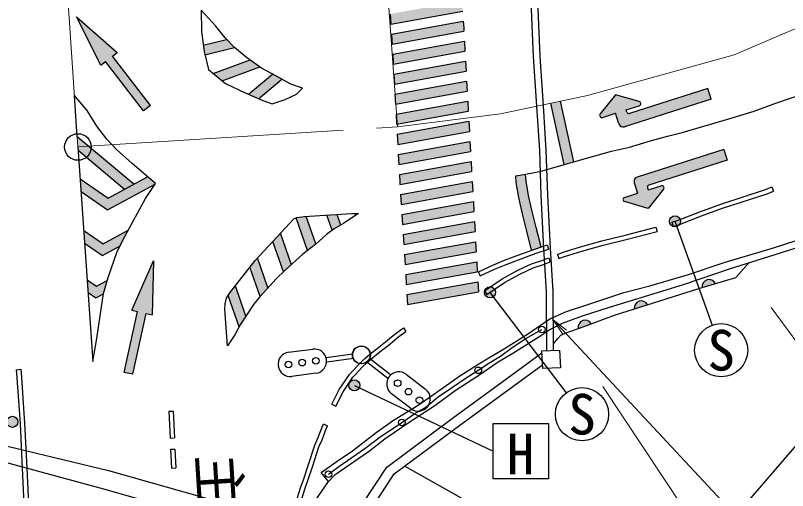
# Model space of a CAD drawing. Units: millimetres at full size, sheet at 1:1000; details may follow other scales. Extents: x 40000 to 680000, y 20000 to 380000.
# Drawn here: x 414285 to 449146, y 252279 to 273728 of the extents above; entities that cross this region are included whole.
import ezdxf
from ezdxf.enums import TextEntityAlignment as Align

# ---------------------------------------------------------------- set-up
doc = ezdxf.new("R2010")
doc.units = ezdxf.units.MM
doc.header["$LTSCALE"] = 1000
doc.linetypes.add('CHAIN', pattern=[18.5, 12, -1.5, 3.5, -1.5])
for name, color, linetype, lineweight in [('M-BGD', 7, 'Continuous', 25), ('M-BGD-EXST', 7, 'Continuous', 25), ('M-BMK', 2, 'CHAIN', 13), ('M-BMK-SRVR', 3, 'Continuous', 25), ('M-STR-HTXT', 7, 'Continuous', 13), ('M-STR-STRC', 7, 'Continuous', 25)]:
    doc.layers.add(name, color=color, linetype=linetype, lineweight=lineweight)
doc.layers.add('M-BMK-HTXT', color=7, linetype='Continuous')
doc.styles.add('ＭＳ ゴシック', font='')
doc.styles.get('ＭＳ ゴシック').set_extended_font_data('MS Gothic')

# ---------------------------------------------------------------- blocks, each defined once
blk = doc.blocks.new('open_arrow')
at = {"color": 0, "linetype": 'Continuous', "lineweight": -2}
blk.add_lwpolyline([(7.5, 1.25), (0, 0), (7.5, -1.25)], dxfattribs=at)

msp = doc.modelspace()

# ---------------------------------------------------------------- hatches: boundary and pattern name
at = {"layer": 'M-BGD'}
for points in [[(445888, 261628, 0.84072), (445289, 261447)], [(442824, 260666, 0.84072), (442227, 260477)], [(440284, 259811, 0.84072), (439695, 259597)]]:
    msp.add_hatch(color=256, dxfattribs=at).paths.add_polyline_path(points)
at = {"layer": 'M-BGD-EXST'}
for points in [[(443843, 264315, 0.41421), (444182, 264215, 0.41421), (444282, 264555, 1)], [(435491, 261108, 0.41421), (435830, 261008, 0.41421), (435930, 261347, 1)], [(429369, 256910, 0.41421), (429708, 256810, 0.41421), (429808, 257149, 1)], [(413925, 255261, 0.41421), (414264, 255161, 0.41421), (414364, 255500, 1)]]:
    msp.add_hatch(color=256, dxfattribs=at).paths.add_polyline_path(points)
at = {"layer": 'M-STR-STRC'}
for points in [[(434479, 273928), (434452, 274380), (431208, 273793), (431237, 273341)], [(418351, 271645), (420071, 269422), (420385, 269665), (418666, 271889), (418883, 272057), (417042, 273663), (418133, 271477)], [(431266, 272889), (431284, 272603), (431293, 272437), (434532, 273023), (434525, 273151), (434506, 273475)], [(424178, 272275), (423815, 272649), (422765, 272391), (422802, 272107), (422840, 271946)], [(434557, 272570), (431318, 271984), (431343, 271531), (434582, 272117)], [(425325, 271406), (424881, 271723), (423212, 271110), (423612, 270778)], [(434632, 271211), (434607, 271664), (431368, 271078), (431393, 270626)], [(426312, 270852), (426036, 271003), (425889, 271084), (424808, 270172), (425266, 269969)], [(431418, 270173), (431443, 269720), (434682, 270306), (434657, 270759)], [(441382, 269311), (440792, 269123, -0.74206), (440683, 269281), (441378, 270149), (442447, 269842, -0.74206), (442449, 269650), (441859, 269463), (441889, 269367, 0.41421), (442015, 269302), (445547, 270425), (445698, 269949), (441785, 268705, -0.41388), (441534, 268834)], [(431468, 269267), (431493, 268814), (434732, 269400), (434707, 269853)], [(438885, 269857), (438445, 269764), (439046, 267001), (439481, 267121)], [(431518, 268362), (431543, 267909), (434782, 268495), (434757, 268948)], [(417076, 268252), (417107, 267789), (417118, 267630), (419210, 265875), (419636, 266106)], [(434807, 268042), (431568, 267456), (431593, 267003), (434832, 267589)], [(442373, 265701), (441782, 265513, 0.74206), (441785, 265322), (442854, 265014), (443548, 265883, 0.74206), (443440, 266040), (442850, 265853), (442819, 265948, -0.41421), (442884, 266073), (446416, 267196), (446265, 267673), (442352, 266429, 0.41388), (442221, 266178)], [(434857, 267136), (431618, 266550), (431637, 266194), (431644, 266098), (434882, 266684), (434879, 266742)], [(420586, 266111), (420602, 266134), (420247, 266439), (418471, 265474), (417207, 266352), (417247, 265777), (418442, 264946)], [(437799, 264159), (437619, 264872), (437450, 265604), (437341, 266247), (437316, 266560), (436871, 266490), (436894, 266191), (437008, 265516), (437181, 264766), (437362, 264051), (437588, 263129), (437733, 263182), (438014, 263279)], [(431673, 265646), (431701, 265194), (434933, 265778), (434908, 266231)], [(431730, 264742), (431759, 264290), (434984, 264873), (434959, 265326)], [(427413, 264654), (427323, 264648), (426997, 264599), (426961, 264585), (427474, 263115), (427842, 263409), (427846, 263413)], [(428811, 264746), (428346, 264714), (428580, 264043), (428979, 264266)], [(435036, 263968), (435010, 264420), (431788, 263838), (431817, 263385)], [(418241, 263420), (417368, 264026), (417409, 263450), (418212, 262892), (419009, 263325), (419232, 263784), (419375, 264035)], [(426247, 263898), (425902, 263529), (425900, 263527), (426382, 262146), (426465, 262224), (426744, 262476)], [(435061, 263515), (431846, 262933), (431875, 262481), (435087, 263062)], [(419803, 260357), (419190, 257613), (419578, 257527), (420191, 260270), (420460, 260210), (420520, 262653), (419535, 260417)], [(425337, 261045), (425678, 261432), (425208, 262778), (425101, 262662), (424874, 262370)], [(435138, 262157), (435112, 262610), (431904, 262029), (431933, 261577)], [(418254, 261155), (418427, 261761), (417950, 261502), (417523, 261799), (417564, 261223), (417921, 260974)], [(424217, 261522), (423971, 261205), (423892, 261087), (424384, 259677), (424694, 260154)], [(431962, 261125), (431991, 260673), (435189, 261252), (435164, 261704)]]:
    msp.add_hatch(color=256, dxfattribs=at).paths.add_polyline_path(points)

# ---------------------------------------------------------------- linework, layer by layer
at = {"layer": 'M-BGD'}
for points in [[(438277, 258593), (438260, 261254), (438141, 263206), (438022, 265603), (437954, 267635), (437821, 269633), (437672, 271878), (437591, 274017), (437482, 275734), (437434, 276896)], [(438577, 258608), (438560, 261264), (438440, 263223), (438322, 265616), (438254, 267650), (438121, 269652), (437972, 271894), (437890, 274033), (437781, 275749), (437735, 276882)], [(404820, 269523), (405941, 259736), (411892, 254839), (412351, 254666), (418490, 253179), (422789, 251965), (427533, 250623)], [(405492, 263656), (405631, 259472), (411931, 254067), (418263, 252356), (422557, 251143), (427336, 249794)], [(427377, 251199), (427812, 251822), (428418, 252695), (428727, 253004), (429209, 253340), (430267, 254079), (430964, 254612), (431971, 255300), (433219, 256125), (434140, 256799), (435155, 257461), (436085, 258089), (436739, 258485), (437909, 259215), (438418, 259544), (438977, 259837), (439881, 260172), (441111, 260559), (442885, 261094), (444494, 261592), (446526, 262290), (448307, 262849), (451381, 263822)], [(428418, 252695), (428085, 253095), (428809, 253601), (429507, 254079), (430566, 254898), (431360, 255460), (431920, 255809), (432474, 256136), (433260, 256690), (434348, 257451), (435202, 257997), (436446, 258735), (437445, 259365), (438128, 259829), (438408, 260027), (438658, 260144), (439163, 260360), (440122, 260673), (441758, 261216), (442931, 261522), (444671, 262027), (446280, 262573), (448513, 263244), (450509, 263888)], [(438575, 258905), (438769, 259144), (438903, 259294), (439218, 259436), (439704, 259600), (441327, 260191), (445145, 261404), (446806, 261904), (447416, 262569)], [(428416, 253017), (428891, 253368), (430063, 254178), (430759, 254698), (431623, 255280), (432311, 255755), (432807, 256050), (433374, 256507), (434024, 256947), (434543, 257309), (435183, 257707), (435655, 258033), (436179, 258352), (436719, 258744), (437333, 259145), (438053, 259546)], [(429971, 251694), (431056, 253342), (434015, 255554), (436475, 257336), (438054, 258491)], [(430433, 251577), (431388, 253029), (434282, 255191), (436740, 256972), (438081, 257954)], [(431864, 253384), (436197, 250940), (439889, 249117), (440894, 248599), (441506, 248489), (444301, 248316), (446373, 250637), (450301, 255207)]]:
    msp.add_lwpolyline(points, dxfattribs=at)
msp.add_lwpolyline([(438050, 258581), (438849, 258621), (438889, 257822), (438090, 257782)], close=True, dxfattribs=at)
for centre in [(438053, 259546), (435183, 257707), (431727, 255351), (428416, 253017)]:
    msp.add_circle(centre, 150, dxfattribs=at)
for centre, start, end in [((445604, 261485), 26.674, 186.8917), ((442542, 260520), 27.5126, 187.7303), ((440008, 259653), 29.8826, 190.1003)]:
    msp.add_arc(centre, 318, start, end, dxfattribs=at)
at = {"layer": 'M-BGD-EXST'}
for p, q in [((444063, 264435), (445744, 259744)), ((435710, 261227), (439143, 256684)), ((429588, 257029), (435851, 254059))]:
    msp.add_line(p, q, dxfattribs=at)
msp.add_lwpolyline([(435851, 255309), (438351, 255309), (438351, 252809), (435851, 252809)], close=True, dxfattribs=at)
for centre, radius in [((444063, 264435), 250), ((435710, 261227), 250), ((446148, 258614), 1200), ((429588, 257029), 250), ((439866, 255726), 1200), ((414145, 255381), 250)]:
    msp.add_circle(centre, radius, dxfattribs=at)
at = {"layer": 'M-BMK'}
msp.add_lwpolyline([(412353, 341671), (414035, 313672), (417107, 267789), (431530, 268698), (436184, 269287), (440120, 270117), (446741, 271947), (452338, 274355), (457275, 277024), (462088, 279995), (463976, 281422), (473017, 288208), (481392, 293900), (485210, 296347), (495144, 301588), (504635, 305955), (515208, 309824), (521146, 311718), (528022, 313579), (530785, 314265)], dxfattribs=at)
at = {"layer": 'M-BMK-SRVR'}
msp.add_circle((417107, 267789), 600, dxfattribs=at)
at = {"layer": 'M-STR-HTXT'}
for p, q in [((431530, 268698), (430207, 287401)), ((448402, 260550), (461887, 242158)), ((440804, 256978), (449143, 244426))]:
    msp.add_line(p, q, dxfattribs=at)
msp.add_lwpolyline([(438568, 259989), (460146, 236829), (478838, 236829)], dxfattribs=at)
at = {"layer": 'M-STR-STRC'}
for p, q in [((418133, 271477), (417042, 273663)), ((417042, 273663), (418883, 272057)), ((431208, 273793), (431237, 273341)), ((431237, 273341), (434479, 273928)), ((431266, 272889), (434506, 273475)), ((431293, 272437), (434532, 273023)), ((422765, 272391), (423815, 272649)), ((422840, 271946), (424178, 272275)), ((431318, 271984), (434557, 272570)), ((434557, 272570), (434582, 272117)), ((418666, 271889), (418883, 272057)), ((431318, 271984), (431343, 271531)), ((431343, 271531), (434582, 272117)), ((418133, 271477), (418351, 271645)), ((420071, 269422), (418351, 271645)), ((420385, 269665), (418666, 271889)), ((423212, 271110), (424881, 271723)), ((431368, 271078), (434607, 271664)), ((434607, 271664), (434632, 271211)), ((423612, 270778), (425325, 271406)), ((424808, 270172), (425889, 271084)), ((431368, 271078), (431393, 270626)), ((431393, 270626), (434632, 271211)), ((425266, 269969), (426312, 270852)), ((431418, 270173), (434657, 270759)), ((434657, 270759), (434682, 270306)), ((431418, 270173), (431443, 269720)), ((431443, 269720), (434682, 270306)), ((445547, 270425), (442015, 269302)), ((445698, 269949), (445547, 270425)), ((417076, 268252), (416951, 270116)), ((431468, 269267), (434707, 269853)), ((434707, 269853), (434732, 269400)), ((438885, 269857), (439481, 267121)), ((441378, 270149), (440683, 269281)), ((442447, 269842), (441378, 270149)), ((445698, 269949), (441785, 268705)), ((445698, 269949), (441785, 268705)), ((420385, 269665), (420071, 269422)), ((438445, 269764), (439046, 267001)), ((441859, 269463), (442449, 269650)), ((431468, 269267), (431493, 268814)), ((431493, 268814), (434732, 269400)), ((440792, 269123), (441382, 269311)), ((441534, 268834), (441382, 269311)), ((441889, 269367), (441859, 269463)), ((431518, 268362), (434757, 268948)), ((434757, 268948), (434782, 268495)), ((431543, 267909), (434782, 268495)), ((419636, 266106), (417076, 268252)), ((431518, 268362), (431543, 267909)), ((431568, 267456), (434807, 268042)), ((434807, 268042), (434832, 267589)), ((419210, 265875), (417118, 267630)), ((431568, 267456), (431593, 267003)), ((431593, 267003), (434832, 267589)), ((446265, 267673), (442352, 266429)), ((446265, 267673), (442352, 266429)), ((446265, 267673), (446416, 267196)), ((431618, 266550), (434857, 267136)), ((446416, 267196), (442884, 266073)), ((431644, 266098), (434882, 266684)), ((431673, 265646), (434908, 266231)), ((434908, 266231), (434933, 265778)), ((442221, 266178), (442373, 265701)), ((442850, 265853), (443440, 266040)), ((431673, 265646), (431701, 265194)), ((431701, 265194), (434933, 265778)), ((441782, 265513), (442373, 265701)), ((442819, 265948), (442850, 265853)), ((443548, 265883), (442854, 265014)), ((448429, 265984), (448506, 265800)), ((431730, 264742), (434959, 265326)), ((434959, 265326), (434984, 264873)), ((442854, 265014), (441785, 265322)), ((427846, 263413), (427413, 264654)), ((428585, 264029), (428345, 264714)), ((428979, 264266), (428811, 264746)), ((431730, 264742), (431759, 264290)), ((431759, 264290), (434984, 264873)), ((427474, 263115), (426961, 264585)), ((431788, 263838), (435010, 264420)), ((435010, 264420), (435036, 263968)), ((443923, 264391), (443983, 264200)), ((426744, 262476), (426247, 263898)), ((431817, 263385), (435036, 263968)), ((443202, 264163), (443262, 263972)), ((431788, 263838), (431817, 263385)), ((426382, 262146), (425900, 263527)), ((431846, 262933), (435061, 263515)), ((435061, 263515), (435087, 263062)), ((438285, 263373), (438350, 263183)), ((431846, 262933), (431875, 262481)), ((431875, 262481), (435087, 263062)), ((438752, 262938), (438824, 262752)), ((419535, 260417), (420520, 262653)), ((420520, 262653), (420460, 260210)), ((425679, 261430), (425208, 262778)), ((431904, 262029), (435112, 262610)), ((435112, 262610), (435138, 262157)), ((438362, 262788), (438434, 262601)), ((425337, 261045), (424874, 262370)), ((431933, 261577), (435138, 262157)), ((435271, 261970), (435185, 262151)), ((431904, 262029), (431933, 261577)), ((424694, 260154), (424217, 261522)), ((431962, 261125), (435164, 261704)), ((435164, 261704), (435189, 261252)), ((431962, 261125), (431991, 260673)), ((431991, 260673), (435189, 261252)), ((435460, 261300), (435572, 261134)), ((424387, 259670), (423892, 261087)), ((419535, 260417), (419803, 260357)), ((419190, 257613), (419803, 260357)), ((419578, 257527), (420191, 260270)), ((420191, 260270), (420460, 260210)), ((431799, 259619), (431913, 259454)), ((426619, 258524), (427709, 258666)), ((428313, 258291), (429515, 258449)), ((428339, 258093), (429541, 258250)), ((431102, 257345), (430142, 258086)), ((431224, 257503), (430265, 258245)), ((414323, 257733), (414522, 257752)), ((419578, 257527), (419190, 257613)), ((427852, 257576), (426761, 257433)), ((431934, 257523), (432805, 256850)), ((432132, 255979), (431262, 256652)), ((428567, 256177), (428746, 256087)), ((421206, 255858), (421406, 255868)), ((421206, 255858), (421264, 254644)), ((421406, 255868), (421463, 254653)), ((428195, 255286), (428377, 255204)), ((421264, 254644), (421463, 254653)), ((421287, 254146), (421487, 254155)), ((421287, 254146), (421328, 253292)), ((421487, 254155), (421527, 253302)), ((421328, 253292), (421527, 253302))]:
    msp.add_line(p, q, dxfattribs=at)
for points in [[(436871, 266490), (437316, 266560), (438021, 266697), (438435, 266821), (439011, 266991), (439548, 267140), (441195, 267602), (442005, 267786), (443005, 268079), (443727, 268282), (444382, 268437), (446490, 269054), (447639, 269405), (448564, 269747), (450082, 270261), (450985, 270638), (452211, 271170), (453223, 271626), (454872, 272462), (455628, 272856), (457344, 273723), (458854, 274583)], [(434506, 273475), (434525, 273151), (434532, 273023)], [(431266, 272889), (431284, 272603), (431293, 272437)], [(417107, 267789), (417781, 258098), (417964, 259145), (418107, 260166), (418260, 261177), (418465, 261893), (418884, 263067), (419232, 263784), (419712, 264631), (420162, 265461), (420602, 266134), (419549, 267037), (418854, 267670), (418414, 268140), (417965, 268722), (417526, 269437), (416951, 270116)], [(434857, 267136), (434879, 266742), (434882, 266684)], [(417207, 266352), (418471, 265474), (420247, 266439)], [(431618, 266550), (431637, 266194), (431644, 266098)], [(437588, 263129), (437362, 264051), (437181, 264766), (437008, 265516), (436894, 266191), (436871, 266490)], [(438014, 263279), (437799, 264159), (437619, 264872), (437450, 265604), (437341, 266247), (437316, 266560)], [(417247, 265777), (418442, 264946), (420586, 266111)], [(443923, 264391), (444203, 264479), (445191, 264864), (446136, 265210), (448150, 265867), (448429, 265984)], [(443983, 264200), (444270, 264291), (445262, 264677), (446202, 265021), (448220, 265680), (448506, 265800)], [(417368, 264026), (418241, 263420), (419375, 264035)], [(438752, 262938), (439011, 263038), (439801, 263285), (440767, 263546), (441809, 263807), (443202, 264163)], [(438824, 262752), (439077, 262849), (439857, 263093), (440817, 263353), (441858, 263613), (443257, 263971), (443262, 263972)], [(417409, 263450), (418212, 262892), (419009, 263325)], [(435185, 262151), (435836, 262461), (436371, 262677), (437055, 262933), (437733, 263182), (438285, 263373)], [(435271, 261970), (435917, 262278), (436444, 262491), (437125, 262745), (437800, 262994), (438350, 263183)], [(435460, 261300), (436265, 261843), (436963, 262234), (437592, 262521), (438098, 262686), (438362, 262788)], [(435572, 261134), (436370, 261672), (437053, 262055), (437664, 262335), (438165, 262497), (438434, 262601)], [(417523, 261799), (417950, 261502), (418427, 261761)], [(417564, 261223), (417921, 260974), (418257, 261156)], [(428567, 256177), (428906, 256845), (429364, 257515), (429492, 257661), (429785, 257972), (430060, 258237), (430362, 258493), (430692, 258759), (430994, 258987), (431268, 259216), (431470, 259390), (431799, 259619)], [(428746, 256086), (428749, 256093), (429078, 256743), (429523, 257392), (429640, 257526), (429928, 257831), (430194, 258089), (430489, 258339), (430815, 258601), (431118, 258831), (431398, 259063), (431592, 259232), (431913, 259454)], [(414323, 257733), (414339, 257571), (414498, 255303), (414595, 253284), (414686, 251335), (414778, 249249), (414932, 247021), (415069, 244251), (415183, 241791), (415269, 240043), (415344, 238692), (415441, 237178)], [(414522, 257752), (414538, 257588), (414698, 255315), (414794, 253293), (414886, 251344), (414978, 249260), (415132, 247033), (415269, 244261), (415383, 241801), (415469, 240053), (415543, 238704), (415640, 237191)], [(426741, 250849), (426966, 251766), (427159, 252408), (427300, 252804), (427523, 253452), (427803, 254323), (427943, 254650), (428099, 255071), (428195, 255286)], [(426933, 250795), (427159, 251713), (427349, 252345), (427489, 252738), (427712, 253389), (427990, 254252), (428129, 254576), (428284, 254995), (428377, 255204)]]:
    msp.add_lwpolyline(points, dxfattribs=at)
for points in [[(422672, 273963), (422685, 273002), (422802, 272107), (422996, 271289), (423763, 270653), (424659, 270238), (425451, 269887), (425880, 269731), (426465, 269939), (426971, 270173), (427244, 270445), (426724, 270627), (426036, 271003), (425399, 271354), (424724, 271834), (424178, 272275), (423750, 272717), (423334, 273249)], [(423863, 258818), (423732, 260473), (423748, 260706), (423813, 260969), (423971, 261205), (425101, 262662), (425902, 263529), (426848, 264540), (426997, 264599), (427323, 264648), (428503, 264725), (429462, 264791), (429775, 264791), (429518, 264620), (429090, 264328), (428673, 264095), (428329, 263838), (427842, 263409), (427261, 262944), (426465, 262224), (426050, 261832), (425628, 261375), (425301, 261004), (425031, 260684), (424750, 260240), (424438, 259761), (424185, 259313)]]:
    msp.add_lwpolyline(points, close=True, dxfattribs=at)
for centre, radius in [((429897, 258402), 400), ((429912, 258400), 400), ((426616, 257974), 150), ((427230, 258055), 150), ((427845, 258135), 150), ((431542, 257123), 150), ((432033, 256744), 150), ((432523, 256364), 150)]:
    msp.add_circle(centre, radius, dxfattribs=at)
for centre, radius, start, end in [((442419, 269746), 100, 287.6386, 73.9485), ((440761, 269219), 100, 141.3287, 287.6386), ((441984, 269398), 100, 197.6386, 287.6386), ((441724, 268895), 200, 197.7029, 287.6386), ((442412, 266238), 200, 107.6386, 197.5742), ((442915, 265978), 100, 107.6386, 197.6386), ((443470, 265945), 100, 321.3286, 107.6386), ((441813, 265418), 100, 107.6386, 253.9485), ((427781, 258121), 550, 7.4554, 97.4554), ((426690, 257978), 550, 97.4554, 187.4555), ((427781, 258121), 550, 277.4554, 7.4554), ((426690, 257978), 550, 187.4555, 277.4554), ((431598, 257087), 550, 52.2894, 142.2894), ((431598, 257087), 550, 142.2894, 232.2894), ((432468, 256415), 550, 322.2894, 52.2894), ((432468, 256415), 550, 232.2894, 322.2894)]:
    msp.add_arc(centre, radius, start, end, dxfattribs=at)

# ---------------------------------------------------------------- block references
at = {"layer": 'M-STR-HTXT', "xscale": 100, "yscale": 100, "rotation": 313}
msp.add_blockref('open_arrow', (438568, 259989), dxfattribs=at)

# ---------------------------------------------------------------- texts
at = {"layer": 'M-BGD-EXST', "style": 'ＭＳ ゴシック'}
for s, p in [('S', (446148, 258614)), ('S', (439866, 255726)), ('H', (437092, 253928))]:
    msp.add_text(s, height=1833, dxfattribs=at).set_placement(p, align=Align.MIDDLE_CENTER)
at = {"layer": 'M-BMK-HTXT', "style": 'ＭＳ ゴシック'}
msp.add_text('主要県道新南陽・日原線', height=1833, rotation=273.633, dxfattribs=at).set_placement((422819, 240122), align=Align.BOTTOM_CENTER)

doc.saveas('drawing.dxf')
